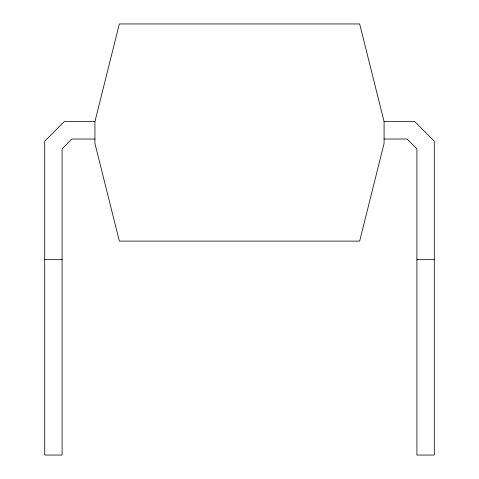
<?xml version="1.0" encoding="UTF-8"?>
<svg xmlns="http://www.w3.org/2000/svg" width="479" height="479" viewBox="0 0 479 479"><rect width="100%" height="100%" fill="white"/><g stroke="black" fill="none" stroke-linecap="round" stroke-linejoin="round"><path stroke-width="0.72" d="M94.92 121.636L119.343 23.95L359.657 23.95L384.08 121.636L384.08 143.425L359.657 241.111L119.343 241.111L94.92 143.425L94.92 121.636L64.246 121.636L44.709 141.179L44.709 455.05L62.096 455.05L62.096 148.795L71.868 139.03L94.92 139.03M384.08 121.636L414.754 121.636L434.291 141.179L434.291 455.05L416.904 455.05L416.904 148.795L407.132 139.03L384.08 139.03M44.709 259.672L62.096 259.672M416.904 259.672L434.291 259.672"/></g></svg>
